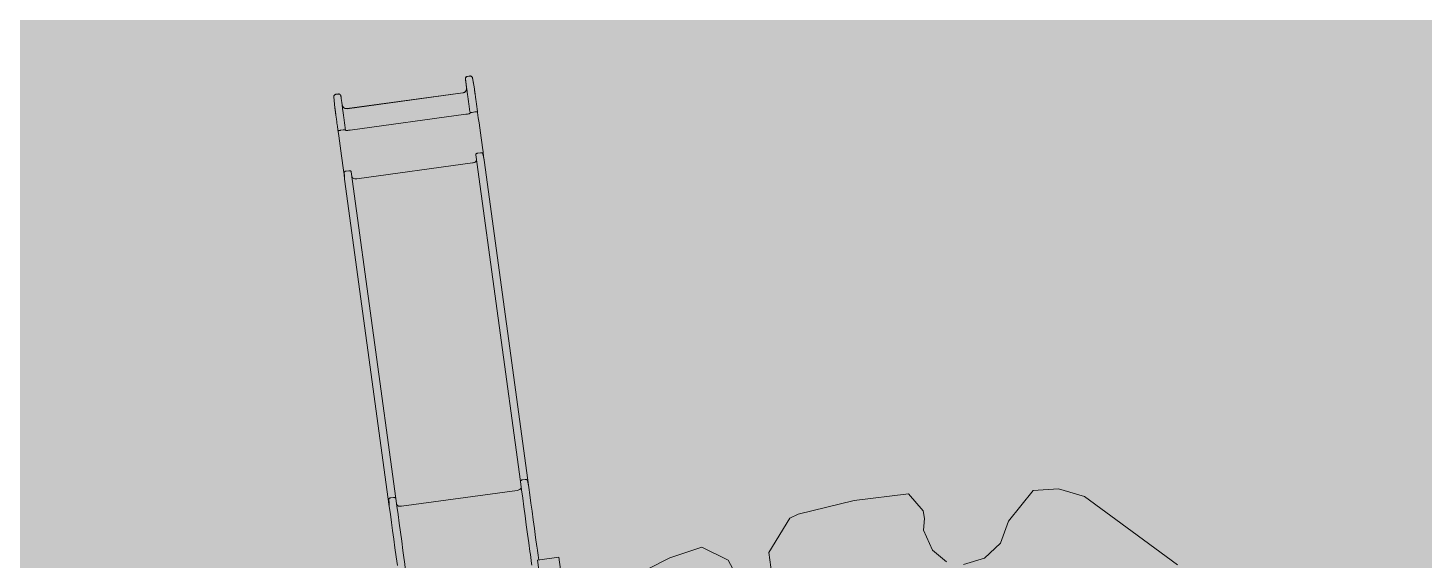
# Model space of a CAD drawing. Header units: metres. Extents: x -490 to 202, y -217 to 332.
# Drawn here: x -100.93 to -93.03, y 13.69 to 16.71 of the extents above; entities that cross this region are included whole.
import ezdxf

# ---------------------------------------------------------------- set-up
doc = ezdxf.new("R2010")
doc.units = ezdxf.units.M
doc.layers.add('1 arbol_dwg', color=8, linetype='Continuous', lineweight=9, true_color=0x767676)
doc.layers.add('juegos_dwg', color=8, linetype='Continuous', lineweight=9, true_color=0x767676)
for name, color, linetype, lineweight in [('A-DETL-GENF', 7, 'Continuous', 9), ('A-DETL-THIN', 7, 'Continuous', 9), ('A-GENM', 7, 'Continuous', 9)]:
    doc.layers.add(name, color=color, linetype=linetype, lineweight=lineweight)

# ---------------------------------------------------------------- blocks, each defined once
blk = doc.blocks.new('juegos_dwg-364623-PLANTA DE MURO PERIMETRAL')
at = {"layer": 'A-GENM'}
for p, q in [((-3.8853, 39.704), (-3.8832, 39.7658)), ((-3.8705, 39.778), (-3.8554, 39.778)), ((-3.8427, 39.7311), (-3.8427, 39.7149)), ((-3.1188, 39.778), (-3.1038, 39.778)), ((-3.0911, 39.7658), (-3.0889, 39.704)), ((-3.8173, 39.6897), (-3.1569, 39.6897)), ((-3.8554, 39.5737), (-3.8705, 39.5737)), ((-3.1038, 39.5737), (-3.1188, 39.5737)), ((-3.1569, 39.5677), (-3.8173, 39.5677)), ((-3.8554, 39.3409), (-3.8705, 39.3409)), ((-3.1038, 39.3409), (-3.1188, 39.3409)), ((-3.1569, 39.2898), (-3.8173, 39.2898)), ((-3.8554, 37.4748), (-3.8705, 37.4748)), ((-3.1038, 37.4748), (-3.1188, 37.4748)), ((-3.1569, 37.4196), (-3.8173, 37.4196))]:
    blk.add_line(p, q, dxfattribs=at)
at = {"layer": 'A-GENM', "flags": 128}
for points in [[(-3.8854, 39.703), (-3.8853, 39.7048), (-3.8832, 39.767), (-3.8831, 39.7675), (-3.8831, 39.768), (-3.883, 39.7685), (-3.8829, 39.769), (-3.8828, 39.7695), (-3.8827, 39.77), (-3.8826, 39.7705), (-3.8824, 39.771), (-3.8822, 39.7714), (-3.882, 39.7719), (-3.8818, 39.7723), (-3.8815, 39.7728), (-3.8813, 39.7732), (-3.881, 39.7737), (-3.8807, 39.7741), (-3.8804, 39.7745), (-3.8801, 39.7749), (-3.8797, 39.7752), (-3.8794, 39.7756), (-3.879, 39.776), (-3.8786, 39.7763), (-3.8782, 39.7766), (-3.8778, 39.7769), (-3.8774, 39.7772), (-3.877, 39.7775), (-3.8765, 39.7777), (-3.8761, 39.7779), (-3.8756, 39.7782), (-3.8751, 39.7784), (-3.8747, 39.7785), (-3.8742, 39.7787), (-3.8737, 39.7788), (-3.8732, 39.7789), (-3.8727, 39.779), (-3.8722, 39.7791), (-3.8717, 39.7792), (-3.8712, 39.7792), (-3.8707, 39.7792), (-3.8705, 39.7792), (-3.8554, 39.7792), (-3.8549, 39.7792), (-3.8544, 39.7792), (-3.8539, 39.7791), (-3.8534, 39.7791), (-3.8529, 39.779), (-3.8524, 39.7789), (-3.8519, 39.7787), (-3.8515, 39.7786), (-3.851, 39.7784), (-3.8505, 39.7782), (-3.85, 39.778), (-3.8496, 39.7778), (-3.8491, 39.7776), (-3.8487, 39.7773), (-3.8483, 39.777), (-3.8479, 39.7767), (-3.8475, 39.7764), (-3.8471, 39.7761), (-3.8467, 39.7757), (-3.8463, 39.7754), (-3.846, 39.775), (-3.8457, 39.7746), (-3.8453, 39.7742), (-3.845, 39.7738), (-3.8448, 39.7734), (-3.8445, 39.773), (-3.8442, 39.7725), (-3.844, 39.7721), (-3.8438, 39.7716), (-3.8436, 39.7711), (-3.8434, 39.7707), (-3.8433, 39.7702), (-3.8431, 39.7697), (-3.843, 39.7692), (-3.8429, 39.7687), (-3.8429, 39.7682), (-3.8428, 39.7677), (-3.8428, 39.7672), (-3.8427, 39.7667), (-3.8427, 39.7665)], [(-3.8427, 39.5726), (-3.8427, 39.58), (-3.8427, 39.5875), (-3.8427, 39.5949), (-3.8427, 39.6023), (-3.8427, 39.6097), (-3.8427, 39.617), (-3.8427, 39.6243), (-3.8427, 39.6315), (-3.8427, 39.6386), (-3.8427, 39.6457), (-3.8427, 39.6526), (-3.8427, 39.6594), (-3.8427, 39.6661), (-3.8427, 39.6726), (-3.8427, 39.679), (-3.8427, 39.6852), (-3.8427, 39.6913), (-3.8427, 39.6972), (-3.8427, 39.7029), (-3.8427, 39.7084), (-3.8427, 39.7137), (-3.8427, 39.7188), (-3.8427, 39.7237), (-3.8427, 39.7283), (-3.8427, 39.7327), (-3.8427, 39.7369), (-3.8427, 39.7408), (-3.8427, 39.7444), (-3.8427, 39.7478), (-3.8427, 39.7509), (-3.8427, 39.7538), (-3.8427, 39.7564), (-3.8427, 39.7586), (-3.8427, 39.7606), (-3.8427, 39.7624), (-3.8427, 39.7638), (-3.8427, 39.7649), (-3.8427, 39.7657), (-3.8427, 39.7663), (-3.8427, 39.7665)], [(-3.8427, 39.7665), (-3.8427, 39.7664), (-3.8427, 39.7659), (-3.8427, 39.7654)], [(-3.1315, 39.7665), (-3.1315, 39.767), (-3.1315, 39.7676), (-3.1315, 39.7681), (-3.1314, 39.7686), (-3.1313, 39.7691), (-3.1312, 39.7696), (-3.1311, 39.77), (-3.1309, 39.7705), (-3.1307, 39.771), (-3.1305, 39.7715), (-3.1303, 39.7719), (-3.1301, 39.7724), (-3.1299, 39.7728), (-3.1296, 39.7733), (-3.1293, 39.7737), (-3.129, 39.7741), (-3.1287, 39.7745), (-3.1284, 39.7749), (-3.1281, 39.7753), (-3.1277, 39.7756), (-3.1273, 39.776), (-3.1269, 39.7763), (-3.1265, 39.7766), (-3.1261, 39.7769), (-3.1257, 39.7772), (-3.1253, 39.7775), (-3.1248, 39.7777), (-3.1244, 39.778), (-3.1239, 39.7782), (-3.1234, 39.7784), (-3.123, 39.7785), (-3.1225, 39.7787), (-3.122, 39.7788), (-3.1215, 39.779), (-3.121, 39.7791), (-3.1205, 39.7791), (-3.12, 39.7792), (-3.1195, 39.7792), (-3.119, 39.7792), (-3.1188, 39.7792), (-3.1038, 39.7792), (-3.1033, 39.7792), (-3.1028, 39.7792), (-3.1023, 39.7791), (-3.1018, 39.7791), (-3.1013, 39.779), (-3.1008, 39.7789), (-3.1003, 39.7787), (-3.0998, 39.7786), (-3.0993, 39.7784), (-3.0989, 39.7782), (-3.0984, 39.778), (-3.0979, 39.7778), (-3.0975, 39.7776), (-3.0971, 39.7773), (-3.0966, 39.777), (-3.0962, 39.7767), (-3.0958, 39.7764), (-3.0954, 39.7761), (-3.0951, 39.7757), (-3.0947, 39.7754), (-3.0943, 39.775), (-3.094, 39.7746), (-3.0937, 39.7742), (-3.0934, 39.7738), (-3.0931, 39.7734), (-3.0929, 39.773), (-3.0926, 39.7725), (-3.0924, 39.7721), (-3.0922, 39.7716), (-3.092, 39.7711), (-3.0918, 39.7707), (-3.0916, 39.7702), (-3.0915, 39.7697), (-3.0914, 39.7692), (-3.0913, 39.7687), (-3.0912, 39.7682), (-3.0912, 39.7677), (-3.0911, 39.7672), (-3.0911, 39.767), (-3.0889, 39.7048), (-3.0889, 39.703)], [(-3.1315, 39.7149), (-3.1315, 39.7654), (-3.1315, 39.7661), (-3.1315, 39.7664), (-3.1315, 39.7665), (-3.1315, 39.7664), (-3.1315, 39.7659), (-3.1315, 39.7652), (-3.1315, 39.7642), (-3.1315, 39.7628), (-3.1315, 39.7612), (-3.1315, 39.7593), (-3.1315, 39.7571), (-3.1315, 39.7546), (-3.1315, 39.7518), (-3.1315, 39.7488), (-3.1315, 39.7455), (-3.1315, 39.7419), (-3.1315, 39.7381), (-3.1315, 39.734), (-3.1315, 39.7297), (-3.1315, 39.7251), (-3.1315, 39.7203), (-3.1315, 39.7153), (-3.1315, 39.7101), (-3.1315, 39.7046), (-3.1315, 39.699), (-3.1315, 39.6931), (-3.1315, 39.6871), (-3.1315, 39.6809), (-3.1315, 39.6746), (-3.1315, 39.6681), (-3.1315, 39.6614), (-3.1315, 39.6547), (-3.1315, 39.6478), (-3.1315, 39.6408), (-3.1315, 39.6337), (-3.1315, 39.6265), (-3.1315, 39.6193), (-3.1315, 39.612), (-3.1315, 39.6046), (-3.1315, 39.5972), (-3.1315, 39.5898), (-3.1315, 39.5823), (-3.1315, 39.5749), (-3.1315, 39.5726)], [(-3.8854, 39.7023), (-3.8854, 39.7027), (-3.8854, 39.703), (-3.8854, 39.703), (-3.8854, 39.7029), (-3.8854, 39.7026), (-3.8854, 39.7022), (-3.8854, 39.7015), (-3.8854, 39.7006), (-3.8854, 39.6995), (-3.8854, 39.6983), (-3.8854, 39.6968), (-3.8854, 39.6952), (-3.8854, 39.6934), (-3.8854, 39.6913), (-3.8854, 39.6892), (-3.8854, 39.6868), (-3.8854, 39.6843), (-3.8854, 39.6816), (-3.8854, 39.6788), (-3.8854, 39.6757), (-3.8854, 39.6726), (-3.8854, 39.6693), (-3.8854, 39.6658), (-3.8854, 39.6622), (-3.8854, 39.6585), (-3.8854, 39.6547), (-3.8854, 39.6507), (-3.8854, 39.6466), (-3.8854, 39.6424), (-3.8854, 39.6382), (-3.8854, 39.6338), (-3.8854, 39.6293), (-3.8854, 39.6248), (-3.8854, 39.6202), (-3.8854, 39.6155), (-3.8854, 39.6108), (-3.8854, 39.606), (-3.8854, 39.6012), (-3.8854, 39.5963), (-3.8854, 39.5914), (-3.8854, 39.5865), (-3.8854, 39.5816), (-3.8854, 39.5767), (-3.8854, 39.5718), (-3.8854, 39.5683), (-3.8854, 39.5448), (-3.8854, 39.5156), (-3.8854, 39.4867), (-3.8854, 39.4582), (-3.8854, 39.4301), (-3.8854, 39.4024), (-3.8854, 39.3752), (-3.8854, 39.3486), (-3.8854, 39.3226), (-3.8854, 39.2971), (-3.8854, 37.4275), (-3.8854, 37.3829), (-3.8854, 37.3369), (-3.8854, 37.2895), (-3.8854, 37.2408), (-3.8854, 37.191), (-3.8854, 37.1401), (-3.8854, 37.0901)], [(-3.8427, 39.7157), (-3.8427, 39.7147), (-3.8427, 39.7137), (-3.8426, 39.7127), (-3.8424, 39.7117), (-3.8422, 39.7107), (-3.842, 39.7097), (-3.8418, 39.7087), (-3.8415, 39.7077), (-3.8411, 39.7068), (-3.8407, 39.7058), (-3.8403, 39.7049), (-3.8399, 39.704), (-3.8394, 39.7031), (-3.8389, 39.7022), (-3.8383, 39.7014), (-3.8377, 39.7006), (-3.8371, 39.6998), (-3.8364, 39.699), (-3.8358, 39.6982), (-3.835, 39.6975), (-3.8343, 39.6968), (-3.8335, 39.6962), (-3.8327, 39.6955), (-3.8319, 39.6949), (-3.8311, 39.6944), (-3.8302, 39.6938), (-3.8293, 39.6933), (-3.8284, 39.6929), (-3.8275, 39.6925), (-3.8265, 39.6921), (-3.8256, 39.6917), (-3.8246, 39.6914), (-3.8236, 39.6911), (-3.8227, 39.6909), (-3.8217, 39.6907), (-3.8207, 39.6906), (-3.8196, 39.6904), (-3.8186, 39.6904), (-3.8176, 39.6903), (-3.8173, 39.6903), (-3.1569, 39.6903), (-3.1559, 39.6904), (-3.1549, 39.6904), (-3.1539, 39.6905), (-3.1529, 39.6907), (-3.1519, 39.6908), (-3.1509, 39.6911), (-3.1499, 39.6913), (-3.149, 39.6916), (-3.148, 39.692), (-3.1471, 39.6923), (-3.1461, 39.6928), (-3.1452, 39.6932), (-3.1443, 39.6937), (-3.1435, 39.6942), (-3.1426, 39.6948), (-3.1418, 39.6954), (-3.141, 39.696), (-3.1402, 39.6966), (-3.1394, 39.6973), (-3.1387, 39.698), (-3.138, 39.6988), (-3.1374, 39.6996), (-3.1367, 39.7004), (-3.1361, 39.7012), (-3.1356, 39.702), (-3.135, 39.7029), (-3.1345, 39.7038), (-3.1341, 39.7047), (-3.1337, 39.7056), (-3.1333, 39.7065), (-3.1329, 39.7075), (-3.1326, 39.7085), (-3.1323, 39.7094), (-3.1321, 39.7104), (-3.1319, 39.7114), (-3.1318, 39.7124), (-3.1316, 39.7134), (-3.1316, 39.7144), (-3.1315, 39.7155), (-3.1315, 39.7157)], [(-3.0889, 39.7023), (-3.0889, 39.7026), (-3.0889, 39.7029), (-3.0889, 39.703), (-3.0889, 39.703), (-3.0889, 39.7027), (-3.0889, 39.7023), (-3.0889, 39.7017), (-3.0889, 39.7009), (-3.0889, 39.6998), (-3.0889, 39.6986), (-3.0889, 39.6972), (-3.0889, 39.6956), (-3.0889, 39.6939), (-3.0889, 39.6919), (-3.0889, 39.6898), (-3.0889, 39.6875), (-3.0889, 39.685), (-3.0889, 39.6824), (-3.0889, 39.6795), (-3.0889, 39.6766), (-3.0889, 39.6735), (-3.0889, 39.6702), (-3.0889, 39.6668), (-3.0889, 39.6632), (-3.0889, 39.6595), (-3.0889, 39.6557), (-3.0889, 39.6518), (-3.0889, 39.6477), (-3.0889, 39.6436), (-3.0889, 39.6393), (-3.0889, 39.635), (-3.0889, 39.6305), (-3.0889, 39.626), (-3.0889, 39.6214), (-3.0889, 39.6168), (-3.0889, 39.6121), (-3.0889, 39.6073), (-3.0889, 39.6025), (-3.0889, 39.5976), (-3.0889, 39.5928), (-3.0889, 39.5879), (-3.0889, 39.583), (-3.0889, 39.5781), (-3.0889, 39.5732), (-3.0889, 39.5683), (-3.0889, 39.5388), (-3.0889, 39.5097), (-3.0889, 39.4808), (-3.0889, 39.4524), (-3.0889, 39.4244), (-3.0889, 39.3968), (-3.0889, 39.3697), (-3.0889, 39.3432), (-3.0889, 39.3173), (-3.0889, 39.2971), (-3.0889, 37.4275), (-3.0889, 37.3845), (-3.0889, 37.3385), (-3.0889, 37.2912), (-3.0889, 37.2426), (-3.0889, 37.1928), (-3.0889, 37.142), (-3.0889, 37.0901), (-3.0889, 37.0821), (-3.0889, 37.0683), (-3.0889, 37.0543), (-3.0889, 37.0402), (-3.0889, 37.0258), (-3.0889, 37.0136)], [(-3.8832, 39.3339), (-3.8843, 39.316), (-3.8853, 39.2982)], [(-3.8427, 37.0136), (-3.8427, 37.0239), (-3.8427, 37.0408), (-3.8427, 37.0576), (-3.8427, 37.0742), (-3.8427, 37.0906), (-3.8427, 37.1068), (-3.8427, 37.1161), (-3.8427, 37.1703), (-3.8427, 37.2234), (-3.8427, 37.2754), (-3.8427, 37.3261), (-3.8427, 37.3755), (-3.8427, 37.4236), (-3.8427, 37.4669), (-3.8427, 39.3336)], [(-3.1315, 39.3336), (-3.1315, 37.4669), (-3.1315, 37.4203), (-3.1315, 37.3721), (-3.1315, 37.3226), (-3.1315, 37.2718), (-3.1315, 37.2197), (-3.1315, 37.1665), (-3.1315, 37.1161), (-3.1315, 37.1001), (-3.1315, 37.0838), (-3.1315, 37.0673), (-3.1315, 37.0506), (-3.1315, 37.0338), (-3.1315, 37.0167), (-3.1315, 36.9996), (-3.1315, 36.9893)], [(-3.0889, 39.2982), (-3.09, 39.316), (-3.0911, 39.3339)], [(-3.8832, 37.4672), (-3.8843, 37.4479), (-3.8853, 37.4286)], [(-3.0889, 37.4286), (-3.09, 37.4479), (-3.0911, 37.4672)], [(-3.0958, 36.6397), (-3.0958, 37.0136), (-2.9748, 37.0136), (-2.9748, 36.6916)]]:
    blk.add_lwpolyline(points, dxfattribs=at)
at = {"layer": 'A-GENM'}
for centre, major_axis, start_param, end_param in [((-3.8705, 39.7654), (0.0127, 0), 1.570796, 3.106686), ((-3.8554, 39.7654), (0.0127, 0), 0, 1.570796), ((-3.1188, 39.7654), (-0.0127, 0), 4.712389, 6.283185), ((-3.1038, 39.7654), (0.0127, 0), 0.034907, 1.570796), ((-3.8346, 39.7023), (0.0508, 0), 3.106686, 3.206111), ((-3.8173, 39.7149), (-0.0254, 0), 0, 1.570796), ((-3.1569, 39.7149), (0.0254, 0), 4.712389, 6.283185), ((-3.1397, 39.7023), (0.0508, 0), 4.841543, 4.922125), ((-3.1397, 39.7023), (0.0508, 0), 6.218667, 6.318092)]:
    blk.add_ellipse(centre, major_axis=major_axis, ratio=0.993841, start_param=start_param, end_param=end_param, dxfattribs=at)
for points in [[(-3.8832, 39.5726), (-3.8835, 39.5718), (-3.8843, 39.5702), (-3.885, 39.5688), (-3.8853, 39.5684)], [(-3.0889, 39.5684), (-3.0893, 39.5688), (-3.09, 39.5702), (-3.0908, 39.5718), (-3.0911, 39.5726)], [(-3.8853, 39.2982), (-3.8854, 39.2978), (-3.8854, 39.2975), (-3.8854, 39.2971)], [(-3.0889, 39.2971), (-3.0889, 39.2975), (-3.0889, 39.2978), (-3.0889, 39.2982)]]:
    blk.add_open_spline(points, degree=3, dxfattribs=at)
for points, knots in [([(-3.8705, 39.5737), (-3.8719, 39.5737), (-3.8747, 39.5737), (-3.8788, 39.5735), (-3.8816, 39.5732), (-3.8829, 39.5729), (-3.8831, 39.5727), (-3.8832, 39.5726)], [-1, -1, -1, -1, -0.785714, -0.571429, -0.285714, -0.142857, 0, 0, 0, 0]), ([(-3.8427, 39.5726), (-3.8427, 39.5727), (-3.8432, 39.573), (-3.8455, 39.5733), (-3.8497, 39.5736), (-3.8535, 39.5737), (-3.8554, 39.5737)], [-1, -1, -1, -1, -0.785714, -0.571429, -0.285714, 0, 0, 0, 0]), ([(-3.1188, 39.5737), (-3.1203, 39.5737), (-3.1231, 39.5737), (-3.1274, 39.5734), (-3.1301, 39.5731), (-3.1313, 39.5728), (-3.1315, 39.5727), (-3.1315, 39.5726)], [-1, -1, -1, -1, -0.785714, -0.571429, -0.285714, -0.142857, 0, 0, 0, 0]), ([(-3.0911, 39.5726), (-3.0912, 39.5728), (-3.0917, 39.573), (-3.0941, 39.5733), (-3.0982, 39.5736), (-3.1019, 39.5737), (-3.1038, 39.5737)], [-1, -1, -1, -1, -0.785714, -0.571429, -0.285714, 0, 0, 0, 0]), ([(-3.8173, 39.5677), (-3.8202, 39.5677), (-3.8259, 39.5677), (-3.8344, 39.5679), (-3.8398, 39.5683), (-3.8423, 39.5686), (-3.8427, 39.5688), (-3.8427, 39.569)], [-1, -1, -1, -1, -0.785714, -0.571429, -0.285714, -0.142857, 0, 0, 0, 0]), ([(-3.1315, 39.569), (-3.1315, 39.5688), (-3.1325, 39.5685), (-3.1371, 39.5681), (-3.1455, 39.5678), (-3.1531, 39.5677), (-3.1569, 39.5677)], [-1, -1, -1, -1, -0.785714, -0.571429, -0.285714, 0, 0, 0, 0]), ([(-3.8705, 39.3409), (-3.8723, 39.3409), (-3.8761, 39.3405), (-3.8802, 39.3386), (-3.8826, 39.3363), (-3.8831, 39.3347), (-3.8832, 39.3339)], [0, 0, 0, 0, 0.285714, 0.571429, 0.785714, 1, 1, 1, 1]), ([(-3.8427, 39.3336), (-3.8427, 39.3342), (-3.843, 39.3353), (-3.8442, 39.3374), (-3.847, 39.3393), (-3.8512, 39.3407), (-3.854, 39.3409), (-3.8554, 39.3409)], [0, 0, 0, 0, 0.142857, 0.285714, 0.571429, 0.785714, 1, 1, 1, 1]), ([(-3.1188, 39.3409), (-3.1207, 39.3409), (-3.1245, 39.3404), (-3.1287, 39.3385), (-3.1311, 39.3361), (-3.1315, 39.3345), (-3.1315, 39.3336)], [0, 0, 0, 0, 0.285714, 0.571429, 0.785714, 1, 1, 1, 1]), ([(-3.0911, 39.3339), (-3.0911, 39.3344), (-3.0914, 39.3355), (-3.0927, 39.3375), (-3.0955, 39.3394), (-3.0996, 39.3407), (-3.1024, 39.3409), (-3.1038, 39.3409)], [0, 0, 0, 0, 0.142857, 0.285714, 0.571429, 0.785714, 1, 1, 1, 1]), ([(-3.8173, 39.2898), (-3.8211, 39.2898), (-3.8287, 39.2908), (-3.8371, 39.2947), (-3.8418, 39.2995), (-3.8427, 39.3028), (-3.8427, 39.3044)], [0, 0, 0, 0, 0.285714, 0.571429, 0.785714, 1, 1, 1, 1]), ([(-3.1315, 39.3044), (-3.1315, 39.3034), (-3.132, 39.3012), (-3.1345, 39.297), (-3.14, 39.2931), (-3.1484, 39.2904), (-3.1541, 39.2898), (-3.1569, 39.2898)], [0, 0, 0, 0, 0.142857, 0.285714, 0.571429, 0.785714, 1, 1, 1, 1]), ([(-3.8705, 37.4748), (-3.8714, 37.4748), (-3.8742, 37.4746), (-3.8776, 37.4736), (-3.8803, 37.472), (-3.8819, 37.4705), (-3.8829, 37.4689), (-3.8831, 37.4678), (-3.8832, 37.4672)], [-1, -1, -1, -1, -0.857143, -0.571429, -0.428571, -0.285714, -0.142857, 0, 0, 0, 0]), ([(-3.8431, 37.4687), (-3.8432, 37.4689), (-3.8437, 37.4701), (-3.8456, 37.4722), (-3.8497, 37.4742), (-3.8535, 37.4748), (-3.8554, 37.4748)], [-0.8571429, -0.8571429, -0.8571429, -0.8571429, -0.7857143, -0.5714286, -0.2857143, 0, 0, 0, 0]), ([(-3.1188, 37.4748), (-3.1198, 37.4748), (-3.1226, 37.4746), (-3.1262, 37.4735), (-3.1289, 37.4719), (-3.1304, 37.4704), (-3.1313, 37.4687), (-3.1315, 37.4675), (-3.1315, 37.4669)], [-1, -1, -1, -1, -0.857143, -0.571429, -0.428571, -0.285714, -0.142857, 0, 0, 0, 0]), ([(-3.0915, 37.4689), (-3.0916, 37.4692), (-3.0922, 37.4703), (-3.0941, 37.4723), (-3.0982, 37.4743), (-3.1019, 37.4748), (-3.1038, 37.4748)], [-0.8571429, -0.8571429, -0.8571429, -0.8571429, -0.7857143, -0.5714286, -0.2857143, 0, 0, 0, 0]), ([(-3.8173, 37.4196), (-3.8192, 37.4196), (-3.825, 37.42), (-3.832, 37.4221), (-3.8374, 37.4255), (-3.8404, 37.4285), (-3.8423, 37.4319), (-3.8427, 37.4342), (-3.8427, 37.4354)], [-1, -1, -1, -1, -0.857143, -0.571429, -0.428571, -0.285714, -0.142857, 0, 0, 0, 0]), ([(-3.1315, 37.4354), (-3.1315, 37.4336), (-3.1325, 37.4301), (-3.1372, 37.4249), (-3.1455, 37.4207), (-3.1531, 37.4196), (-3.1569, 37.4196)], [-1, -1, -1, -1, -0.785714, -0.571429, -0.285714, 0, 0, 0, 0])]:
    blk.add_open_spline(points, degree=3, knots=knots, dxfattribs=at)
blk = doc.blocks.new('1 arbol_dwg-V119-PLANTA DE MURO PERIMETRAL')
at = {"layer": 'A-DETL-GENF', "true_color": 0x004c00, "transparency": 33554483}
blk.add_hatch(color=98, dxfattribs=at).paths.add_polyline_path([(-4.9171, 6.694), (-4.8382, 6.7221), (-4.7471, 6.8115), (-4.6347, 6.9075), (-4.597, 7.0019), (-4.6008, 7.1097), (-4.5809, 7.2541), (-4.6159, 7.2973), (-4.79, 7.1735), (-4.8449, 7.185), (-4.9098, 7.2412), (-4.9729, 7.3454), (-4.9872, 7.4417), (-4.9577, 7.4993), (-4.7883, 7.5608), (-4.6843, 7.6263), (-4.5382, 7.8898), (-4.3225, 8.0131), (-4.1997, 7.9611), (-3.9498, 7.8317), (-3.7686, 7.9171), (-3.7376, 8.0093), (-3.6954, 8.2578), (-3.641, 8.2966), (-3.5722, 8.2925), (-3.52, 8.2577), (-3.4513, 8.1284), (-3.3861, 7.9809), (-3.5229, 7.7084), (-3.4245, 7.5924), (-3.255, 7.5716), (-3.2274, 7.5217), (-3.1918, 7.4192), (-3.0937, 7.3772), (-3.0453, 7.4329), (-2.9628, 7.6098), (-2.8709, 7.7703), (-2.7838, 7.8542), (-2.7083, 7.8794), (-2.6521, 7.8612), (-2.6099, 7.8114), (-2.5806, 7.7602), (-2.4427, 7.6513), (-2.3122, 7.7129), (-2.3043, 7.7274), (-2.2936, 7.8677), (-2.3773, 7.9854), (-2.3484, 8.1747), (-2.2676, 8.3756), (-2.1945, 8.4844), (-2.052, 8.5855), (-2.063, 8.6439), (-2.1412, 8.7196), (-2.3402, 8.8156), (-2.7586, 9.1235), (-2.8745, 9.1569), (-2.9891, 9.15), (-3.0996, 9.0124), (-3.1356, 8.9138), (-3.2075, 8.8462), (-3.3019, 8.8165), (-3.3785, 8.8294), (-3.4418, 8.881), (-3.482, 8.9722), (-3.4837, 9.0581), (-3.55, 9.135), (-3.7939, 9.1047), (-4.0833, 9.0256), (-4.1777, 8.8711), (-4.1541, 8.6383), (-4.1997, 8.6259), (-4.2468, 8.6466), (-4.2957, 8.7168), (-4.36, 8.8371), (-4.4791, 8.8955), (-4.6223, 8.8475), (-4.9328, 8.6896), (-5.2829, 8.4795), (-5.269, 8.3523), (-5.2353, 8.3009), (-5.2366, 8.2424), (-5.2633, 8.2277), (-5.5691, 8.2505), (-5.648, 8.1907), (-5.5691, 8.1007), (-5.474, 7.9501), (-5.4217, 7.8052), (-5.4099, 7.6729), (-5.4497, 7.5049), (-5.4482, 7.4559), (-5.4226, 7.4114), (-5.3759, 7.3612), (-5.1408, 7.2774), (-5.1233, 7.2466), (-5.0992, 7.2378), (-5.1421, 7.2039), (-5.4782, 7.0383), (-5.4937, 7.0089), (-5.4737, 6.9506), (-5.0557, 6.8728), (-5.0081, 6.8626), (-4.9455, 6.7926), (-4.9217, 6.7221)])
at = {"layer": 'A-DETL-THIN', "color": 76, "true_color": 0x3f7f00, "flags": 128}
for points in [[(-2.3402, 8.8156), (-2.5441, 8.9654), (-2.7586, 9.1235), (-2.8745, 9.1569), (-2.9891, 9.15), (-3.0996, 9.0124), (-3.1356, 8.9138), (-3.2075, 8.8462), (-3.3019, 8.8165)], [(-3.3785, 8.8294), (-3.4418, 8.881), (-3.482, 8.9722), (-3.4779, 9.0248), (-3.4837, 9.0581), (-3.55, 9.135), (-3.7939, 9.1047), (-4.046, 9.0431), (-4.0833, 9.0256), (-4.1777, 8.8711), (-4.1592, 8.7395)], [(-4.2957, 8.7168), (-4.36, 8.8371), (-4.4791, 8.8955), (-4.6223, 8.8475), (-4.9328, 8.6896)]]:
    blk.add_lwpolyline(points, dxfattribs=at)

msp = doc.modelspace()

# ---------------------------------------------------------------- hatches: boundary and pattern name
at = {"layer": 'A-DETL-GENF', "true_color": 0xffe8f3}
msp.add_hatch(color=7, dxfattribs=at).paths.add_polyline_path([(-113.2618, 7.7778), (-74.8172, 10.1471), (-71.3734, 10.3558), (-76.9167, 10.1467), (-83.5432, 9.7582), (-88.0235, 9.8611), (-89.6355, 11.2891), (-89.6355, 11.4891), (-89.4355, 11.4803), (-89.4355, 11.3124), (-87.9651, 10.0098), (-83.5405, 9.9084), (-76.6939, 10.3054), (-70.8946, 10.5245), (-75.2628, 38.2845), (-69.2122, 39.2377), (-74.1267, 70.4328), (-121.7975, 62.9228), (-113.2213, 8.4845), (-102.3065, 9.4266), (-94.2227, 10.9128), (-94.1854, 11.1011), (-94.2325, 11.1011), (-94.2289, 11.3011), (-94.0325, 11.2972), (-94.0434, 11.0462), (-94.0975, 10.7731), (-102.3265, 9.2724), (-113.1979, 8.336), (-113.1349, 7.936), (-113.2853, 7.9267)])

# ---------------------------------------------------------------- block references
at = {"layer": '1 arbol_dwg', "color": 76, "true_color": 0x3f7f00, "xscale": 1.258064516129032, "yscale": 1.258064516129032, "zscale": 1.258064516129032}
msp.add_blockref('1 arbol_dwg-V119-PLANTA DE MURO PERIMETRAL', (-91.4844, 2.5771), dxfattribs=at)
at = {"layer": 'juegos_dwg', "color": 7, "rotation": 7.774666115421437}
msp.add_blockref('juegos_dwg-364623-PLANTA DE MURO PERIMETRAL', (-89.9745, -22.5599), dxfattribs=at)

doc.saveas('drawing.dxf')
